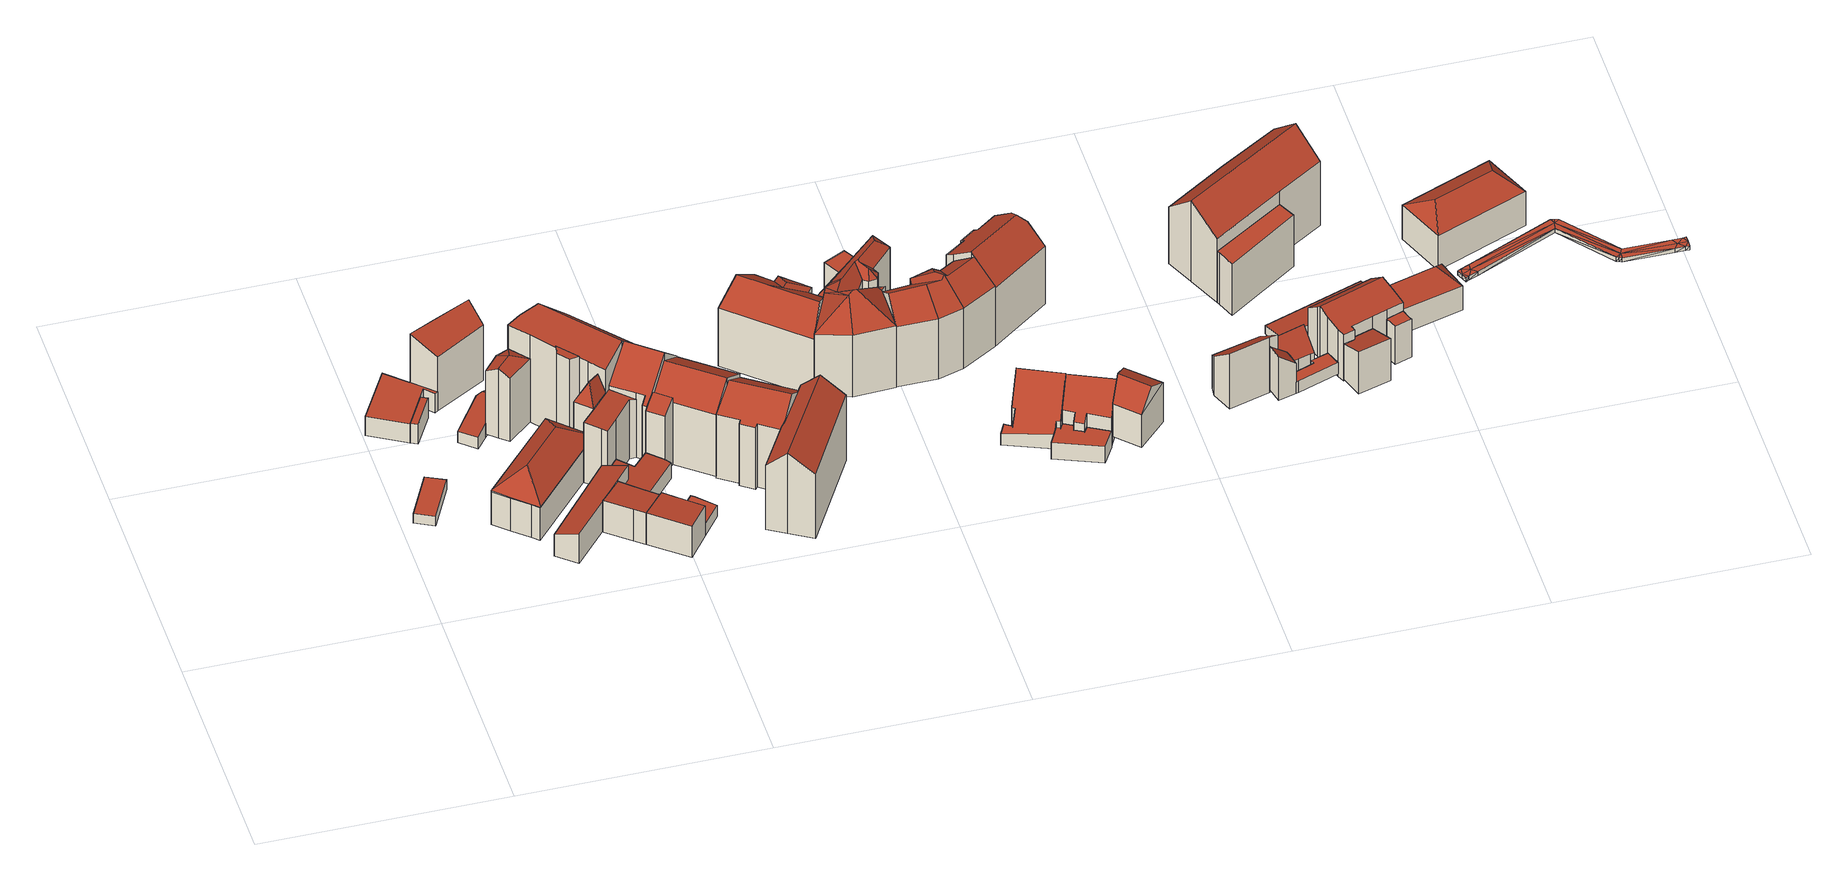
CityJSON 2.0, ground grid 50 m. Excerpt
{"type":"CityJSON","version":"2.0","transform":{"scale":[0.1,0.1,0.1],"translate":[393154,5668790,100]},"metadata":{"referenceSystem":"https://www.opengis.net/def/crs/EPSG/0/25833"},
"CityObjects":{
"building1":{"type":"Building","attributes":{"Dachtyp_tdc":"tdcPolyFlatRoof","Gemeindeschluessel":14627140,"Dachneigung":0,"QualitaetDacherkennung":72,"Geometrietyp2DReferenz":"3000","function":"31001_9998","roofType":"1000","measuredHeight":2.46},"geometry":[{"type":"MultiSurface","lod":"2","boundaries":[[[0,1,2,3]],[[1,4,5,2]],[[4,6,7,5]],[[6,0,3,7]],[[6,4,1,0]],[[3,2,5,7]]],"semantics":{"surfaces":[{"type":"WallSurface"},{"type":"RoofSurface"},{"type":"GroundSurface"}],"values":[0,0,0,0,1,2]}}]},
"building2":{"type":"Building","attributes":{"Gemeindeschluessel":14627140,"Geometrietyp2DReferenz":"3000","function":"31001_9998","roofType":"9999"},"children":["building2-1","building2-2","building2-3"]},
"building2-1":{"type":"BuildingPart","attributes":{"Dachtyp_tdc":"tdcPolyFlatRoof","Dachneigung":0,"QualitaetDacherkennung":59,"Geometrietyp2DReferenz":"3000","roofType":"1000","measuredHeight":4.68},"parents":["building2"],"geometry":[{"type":"MultiSurface","lod":"2","boundaries":[[[8,9,10,11]],[[9,12,13,10]],[[12,14,15,13]],[[16,17,18,19]],[[17,20,21,18]],[[20,22,23,21]],[[20,17,16,14,12,9,8,22]],[[23,11,10,13,15,19,18,21]],[[11,23,22,8]],[[19,15,14,16]]],"semantics":{"surfaces":[{"type":"WallSurface"},{"type":"RoofSurface"},{"type":"GroundSurface"},{"type":"ClosureSurface"}],"values":[0,0,0,0,0,0,1,2,3,3]}}]},
"building2-2":{"type":"BuildingPart","attributes":{"Dachtyp_tdc":"tdcPolyFlatRoof","Dachneigung":0,"QualitaetDacherkennung":35,"Geometrietyp2DReferenz":"3000","roofType":"1000","measuredHeight":4.95},"parents":["building2"],"geometry":[{"type":"MultiSurface","lod":"2","boundaries":[[[24,25,26,15,14]],[[25,27,28,26]],[[27,29,16,19,28]],[[29,27,25,24]],[[15,26,28,19]],[[14,16,29,24]],[[14,15,19,16]]],"semantics":{"surfaces":[{"type":"WallSurface"},{"type":"RoofSurface"},{"type":"GroundSurface"},{"type":"ClosureSurface"}],"values":[0,0,0,1,2,0,3]}}]},
"building2-3":{"type":"BuildingPart","attributes":{"Dachtyp_tdc":"tdcPolyFlatRoof","Dachneigung":32.21,"QualitaetDacherkennung":61,"Geometrietyp2DReferenz":"3000","roofType":"2100","measuredHeight":16.8},"parents":["building2"],"geometry":[{"type":"MultiSurface","lod":"2","boundaries":[[[30,31,32,33,34]],[[35,11,23,36,37]],[[34,33,8,11,35]],[[32,31,36,23,22]],[[31,30,37,36]],[[30,34,35,37]],[[22,8,33,32]],[[22,23,11,8]]],"semantics":{"surfaces":[{"type":"RoofSurface"},{"type":"GroundSurface"},{"type":"WallSurface"},{"type":"ClosureSurface"}],"values":[0,1,2,2,2,2,2,3]}}]},
"building3":{"type":"Building","attributes":{"Dachtyp_tdc":"tdcFreeFormRoof","Gemeindeschluessel":14627140,"Dachneigung":39.68,"QualitaetDacherkennung":81,"Geometrietyp2DReferenz":"3000","function":"31001_9998","roofType":"5000","measuredHeight":12.59},"geometry":[{"type":"MultiSurface","lod":"2","boundaries":[[[38,39,40,41]],[[39,42,43,40]],[[42,44,45,43]],[[44,46,47,45]],[[46,48,49,47]],[[48,50,51,49]],[[50,52,53,51]],[[52,38,41,53]],[[54,55,56,57]],[[58,59,60,61,62,63]],[[60,55,54,61]],[[42,56,55,60,59,64]],[[42,64,44]],[[44,64,59,58,46]],[[46,58,63,48]],[[48,63,62,50]],[[50,62,61,52]],[[38,54,57,39]],[[52,61,54,38]],[[39,57,56,42]],[[41,40,43,45,47,49,51,53]]],"semantics":{"surfaces":[{"type":"WallSurface"},{"type":"RoofSurface"},{"type":"GroundSurface"}],"values":[0,0,0,0,0,0,0,0,1,1,1,1,0,0,0,0,0,0,0,0,2]}}]},
"building4":{"type":"Building","attributes":{"Dachtyp_tdc":"tdcPolyFlatRoof","Gemeindeschluessel":14627140,"Dachneigung":20.67,"QualitaetDacherkennung":64,"Geometrietyp2DReferenz":"3000","function":"31001_9998","roofType":"2100","measuredHeight":7.5},"geometry":[{"type":"MultiSurface","lod":"2","boundaries":[[[65,66,67,68]],[[66,69,70,67]],[[69,71,72,70]],[[71,73,74,72]],[[73,75,76,74]],[[75,77,78,76]],[[77,65,68,78]],[[77,75,73,71,69,66,65]],[[68,67,70,72,74,76,78]]],"semantics":{"surfaces":[{"type":"WallSurface"},{"type":"RoofSurface"},{"type":"GroundSurface"}],"values":[0,0,0,0,0,0,0,1,2]}}]},
"building5":{"type":"Building","attributes":{"Dachtyp_tdc":"tdcFreeFormRoof","Gemeindeschluessel":14627140,"Dachneigung":10.36,"QualitaetDacherkennung":21,"Geometrietyp2DReferenz":"3000","function":"31001_9998","roofType":"5000","measuredHeight":4.64},"geometry":[{"type":"MultiSurface","lod":"2","boundaries":[[[79,80,81,82]],[[80,83,84,81]],[[83,85,86,84]],[[85,87,88,86]],[[87,89,90,88]],[[89,91,92,90]],[[91,93,94,92]],[[93,79,82,94]],[[89,95,96,80,79,93,91]],[[87,85,83,96,95]],[[83,80,96]],[[89,87,95]],[[82,81,84,86,88,90,92,94]]],"semantics":{"surfaces":[{"type":"WallSurface"},{"type":"RoofSurface"},{"type":"GroundSurface"}],"values":[0,0,0,0,0,0,0,0,1,1,0,0,2]}}]},
"building6":{"type":"Building","attributes":{"Gemeindeschluessel":14627140,"Geometrietyp2DReferenz":"3000","function":"31001_9998","roofType":"9999"},"children":["building6-1","building6-2","building6-3"]},
"building6-1":{"type":"BuildingPart","attributes":{"Dachtyp_tdc":"tdcPolyFlatRoof","Dachneigung":2.99,"QualitaetDacherkennung":50,"Geometrietyp2DReferenz":"3000","roofType":"2100","measuredHeight":7.79},"parents":["building6"],"geometry":[{"type":"MultiSurface","lod":"2","boundaries":[[[97,98,99,100]],[[101,102,103,104]],[[102,105,106,107,103]],[[108,97,100,109,110]],[[108,105,102,101,111,98,97]],[[100,99,104,103,107,109]],[[101,104,99,98,111]],[[110,106,105,108]],[[110,109,107,106]]],"semantics":{"surfaces":[{"type":"WallSurface"},{"type":"RoofSurface"},{"type":"GroundSurface"},{"type":"ClosureSurface"}],"values":[0,0,0,0,1,2,3,0,3]}}]},
"building6-2":{"type":"BuildingPart","attributes":{"Dachtyp_tdc":"tdcPolyFlatRoof","Dachneigung":0,"QualitaetDacherkennung":48,"Geometrietyp2DReferenz":"3000","roofType":"1000","measuredHeight":2.81},"parents":["building6"],"geometry":[{"type":"MultiSurface","lod":"2","boundaries":[[[106,112,113,107]],[[112,114,115,113]],[[114,116,117,115]],[[116,110,109,117]],[[110,116,114,112,106]],[[107,113,115,117,109]],[[110,106,107,109]]],"semantics":{"surfaces":[{"type":"WallSurface"},{"type":"RoofSurface"},{"type":"GroundSurface"},{"type":"ClosureSurface"}],"values":[0,0,0,0,1,2,3]}}]},
"building6-3":{"type":"BuildingPart","attributes":{"Dachtyp_tdc":"tdcPolyFlatRoof","Dachneigung":2.66,"QualitaetDacherkennung":83,"Geometrietyp2DReferenz":"3000","roofType":"2100","measuredHeight":7.79},"parents":["building6"],"geometry":[{"type":"MultiSurface","lod":"2","boundaries":[[[98,118,119,99]],[[118,120,121,119]],[[120,122,123,121]],[[122,124,125,123]],[[124,126,127,125]],[[126,101,104,127]],[[101,126,124,122,120,118,98,111]],[[99,119,121,123,125,127,104]],[[99,104,101,111,98]]],"semantics":{"surfaces":[{"type":"WallSurface"},{"type":"RoofSurface"},{"type":"GroundSurface"},{"type":"ClosureSurface"}],"values":[0,0,0,0,0,0,1,2,3]}}]},
"building7":{"type":"Building","attributes":{"Gemeindeschluessel":14627140,"Geometrietyp2DReferenz":"3000","function":"31001_9998","roofType":"9999"},"children":["building7-1","building7-2","building7-3","building7-4"]},
"building7-1":{"type":"BuildingPart","attributes":{"Dachtyp_tdc":"tdcFreeFormRoof","Dachneigung":65.01,"QualitaetDacherkennung":14,"Geometrietyp2DReferenz":"3000","roofType":"5000","measuredHeight":20.08},"parents":["building7"],"geometry":[{"type":"MultiSurface","lod":"2","boundaries":[[[128,129,130,131]],[[129,132,133,130]],[[134,135,136,137]],[[135,128,131,136]],[[138,132,129,128,139]],[[128,135,139]],[[135,134,138,139]],[[131,130,133,140,137,136]],[[140,133,132,138]],[[140,138,134,137]]],"semantics":{"surfaces":[{"type":"WallSurface"},{"type":"RoofSurface"},{"type":"GroundSurface"},{"type":"ClosureSurface"}],"values":[0,0,0,0,1,1,1,2,3,3]}}]},
"building7-2":{"type":"BuildingPart","attributes":{"Dachtyp_tdc":"tdcFreeFormRoof","Dachneigung":28.85,"QualitaetDacherkennung":14,"Geometrietyp2DReferenz":"3000","roofType":"5000","measuredHeight":17.23},"parents":["building7"],"geometry":[{"type":"MultiSurface","lod":"2","boundaries":[[[141,142,143,144]],[[142,145,146,143]],[[145,147,148,146]],[[147,149,150,148]],[[151,152,153,154]],[[152,141,144,153]],[[149,147,145,155,156]],[[145,142,141,155]],[[141,152,151,156,155]],[[151,149,156]],[[144,143,146,148,150,154,153]],[[150,149,151,154]]],"semantics":{"surfaces":[{"type":"WallSurface"},{"type":"RoofSurface"},{"type":"GroundSurface"},{"type":"ClosureSurface"}],"values":[0,0,0,0,0,0,1,1,1,1,2,3]}}]},
"building7-3":{"type":"BuildingPart","attributes":{"Dachtyp_tdc":"tdcPolyFlatRoof","Dachneigung":4.5,"QualitaetDacherkennung":46,"Geometrietyp2DReferenz":"3000","roofType":"2100","measuredHeight":21.84},"parents":["building7"],"geometry":[{"type":"MultiSurface","lod":"2","boundaries":[[[157,158,159,160,161]],[[158,162,163,159]],[[162,164,165,166,163]],[[167,164,162,158,157]],[[160,159,163,166,168]],[[169,165,164,167]],[[169,168,166,165]],[[161,169,167,157]],[[161,160,168,169]]],"semantics":{"surfaces":[{"type":"WallSurface"},{"type":"RoofSurface"},{"type":"GroundSurface"},{"type":"ClosureSurface"}],"values":[0,0,0,1,2,0,3,0,3]}}]},
"building7-4":{"type":"BuildingPart","attributes":{"Dachtyp_tdc":"tdcGableRoof","Dachneigung":44.4,"QualitaetDacherkennung":44,"Geometrietyp2DReferenz":"3000","roofType":"3100","measuredHeight":22.82},"parents":["building7"],"geometry":[{"type":"MultiSurface","lod":"2","boundaries":[[[165,170,151,154,166]],[[171,172,173,148,147]],[[172,174,175,173]],[[174,176,177,175]],[[176,178,179,177]],[[178,180,181,179]],[[180,182,134,137,181]],[[183,161,160,133,132]],[[180,178,176,174]],[[174,172,171,170,165,169,161,183,182,180]],[[160,168,166,154,150,148,173,175,177,179,181,137,140,133]],[[168,160,161,169]],[[165,166,168,169]],[[147,149,151,170,171]],[[147,148,150,149]],[[150,154,151,149]],[[132,138,134,182,183]],[[132,133,140,138]],[[140,137,134,138]]],"semantics":{"surfaces":[{"type":"WallSurface"},{"type":"RoofSurface"},{"type":"GroundSurface"},{"type":"ClosureSurface"}],"values":[0,0,0,0,0,0,0,0,1,1,2,3,3,0,3,3,0,3,3]}}]},
"building8":{"type":"Building","attributes":{"Dachtyp_tdc":"tdcPolyFlatRoof","Gemeindeschluessel":14627140,"Dachneigung":4.18,"QualitaetDacherkennung":80,"Geometrietyp2DReferenz":"3000","function":"31001_9998","roofType":"2100","measuredHeight":4.57},"geometry":[{"type":"MultiSurface","lod":"2","boundaries":[[[184,185,125,127]],[[185,186,187,125]],[[186,188,189,187]],[[188,190,191,189]],[[190,192,193,191]],[[192,194,195,193]],[[194,196,197,195]],[[196,198,199,197]],[[198,184,127,199]],[[198,196,194,192,190,188,186,185,184]],[[127,125,187,189,191,193,195,197,199]]],"semantics":{"surfaces":[{"type":"WallSurface"},{"type":"RoofSurface"},{"type":"GroundSurface"}],"values":[0,0,0,0,0,0,0,0,0,1,2]}}]},
"building9":{"type":"Building","attributes":{"Gemeindeschluessel":14627140,"Geometrietyp2DReferenz":"3000","function":"31001_9998","roofType":"9999"},"children":["building9-1","building9-2"]},
"building9-1":{"type":"BuildingPart","attributes":{"Dachtyp_tdc":"tdcGableRoof","Dachneigung":40.57,"QualitaetDacherkennung":73,"Geometrietyp2DReferenz":"3000","roofType":"3100","measuredHeight":21.57},"parents":["building9"],"geometry":[{"type":"MultiSurface","lod":"2","boundaries":[[[200,201,202,203,204]],[[205,206,207,208,209]],[[206,210,211,207]],[[210,212,213,211]],[[212,214,215,213]],[[214,216,217,215]],[[216,218,219,217]],[[218,200,204,219]],[[214,212,210,206]],[[206,205,201,200,218,216,214]],[[204,203,208,207,211,213,215,217,219]],[[205,209,202,201]],[[209,208,203,202]]],"semantics":{"surfaces":[{"type":"WallSurface"},{"type":"RoofSurface"},{"type":"GroundSurface"},{"type":"ClosureSurface"}],"values":[0,0,0,0,0,0,0,0,1,1,2,0,3]}}]},
"building9-2":{"type":"BuildingPart","attributes":{"Dachtyp_tdc":"tdcPolyFlatRoof","Dachneigung":5.16,"QualitaetDacherkennung":56,"Geometrietyp2DReferenz":"3000","roofType":"2100","measuredHeight":14.99},"parents":["building9"],"geometry":[{"type":"MultiSurface","lod":"2","boundaries":[[[202,220,221,203]],[[220,222,223,221]],[[222,224,225,223]],[[224,226,227,225]],[[226,228,229,227]],[[228,230,231,229]],[[230,209,208,231]],[[209,230,228,226,224,222,220,202]],[[203,221,223,225,227,229,231,208]],[[202,203,208,209]]],"semantics":{"surfaces":[{"type":"WallSurface"},{"type":"RoofSurface"},{"type":"GroundSurface"},{"type":"ClosureSurface"}],"values":[0,0,0,0,0,0,0,1,2,3]}}]},
"building10":{"type":"Building","attributes":{"Gemeindeschluessel":14627140,"Geometrietyp2DReferenz":"3000","function":"31001_9998","roofType":"9999"},"children":["building10-1","building10-2"]},
"building10-1":{"type":"BuildingPart","attributes":{"Dachtyp_tdc":"tdcGableRoof","Dachneigung":34.01,"QualitaetDacherkennung":57,"Geometrietyp2DReferenz":"3000","roofType":"3100","measuredHeight":20.23},"parents":["building10"],"geometry":[{"type":"MultiSurface","lod":"2","boundaries":[[[232,233,234,235]],[[233,236,213,234]],[[236,237,238,213]],[[237,239,240,238]],[[239,241,242,240]],[[241,243,244,242]],[[239,237,236,233]],[[233,232,243,241,239]],[[235,234,213,238,240,242,244]],[[235,244,243,232]]],"semantics":{"surfaces":[{"type":"WallSurface"},{"type":"RoofSurface"},{"type":"GroundSurface"},{"type":"ClosureSurface"}],"values":[0,0,0,0,0,0,1,1,2,3]}}]},
"building10-2":{"type":"BuildingPart","attributes":{"Dachtyp_tdc":"tdcPolyFlatRoof","Dachneigung":26.84,"QualitaetDacherkennung":68,"Geometrietyp2DReferenz":"3000","roofType":"2100","measuredHeight":16.56},"parents":["building10"],"geometry":[{"type":"MultiSurface","lod":"2","boundaries":[[[245,246,247,248]],[[246,249,217,247]],[[249,250,232,235,217]],[[251,245,248,244,243]],[[251,250,249,246,245]],[[248,247,217,235,244]],[[243,232,250,251]],[[243,244,235,232]]],"semantics":{"surfaces":[{"type":"WallSurface"},{"type":"RoofSurface"},{"type":"GroundSurface"},{"type":"ClosureSurface"}],"values":[0,0,0,0,1,2,0,3]}}]},
"building11":{"type":"Building","attributes":{"Dachtyp_tdc":"tdcFreeFormRoof","Gemeindeschluessel":14627140,"Dachneigung":33.1,"QualitaetDacherkennung":50,"Geometrietyp2DReferenz":"3000","function":"31001_9998","roofType":"5000","measuredHeight":19.5},"geometry":[{"type":"MultiSurface","lod":"2","boundaries":[[[252,253,254,255]],[[253,256,257,254]],[[256,258,259,257]],[[258,260,261,259]],[[260,262,263,261]],[[262,264,265,263]],[[264,266,267,265]],[[266,268,269,267]],[[268,252,255,269]],[[270,266,264,271]],[[252,268,270,271,262,260,258,256,253]],[[268,266,270]],[[264,262,271]],[[255,254,257,259,261,263,265,267,269]]],"semantics":{"surfaces":[{"type":"WallSurface"},{"type":"RoofSurface"},{"type":"GroundSurface"}],"values":[0,0,0,0,0,0,0,0,0,1,1,0,0,2]}}]},
"building12":{"type":"Building","attributes":{"Dachtyp_tdc":"tdcGableRoof","Gemeindeschluessel":14627140,"Dachneigung":35.85,"QualitaetDacherkennung":49,"Geometrietyp2DReferenz":"3000","function":"31001_9998","roofType":"3100","measuredHeight":19.86},"geometry":[{"type":"MultiSurface","lod":"2","boundaries":[[[272,273,274,275]],[[273,276,277,274]],[[276,278,279,277]],[[278,280,281,279]],[[280,282,283,281]],[[282,284,285,283]],[[284,286,287,285]],[[286,272,275,287]],[[282,280,278,276]],[[276,273,272,286,284,282]],[[275,274,277,279,281,283,285,287]]],"semantics":{"surfaces":[{"type":"WallSurface"},{"type":"RoofSurface"},{"type":"GroundSurface"}],"values":[0,0,0,0,0,0,0,0,1,1,2]}}]},
"building13":{"type":"Building","attributes":{"Dachtyp_tdc":"tdcFreeFormRoof","Gemeindeschluessel":14627140,"Dachneigung":36.38,"QualitaetDacherkennung":49,"Geometrietyp2DReferenz":"3000","function":"31001_9998","roofType":"5000","measuredHeight":18.59},"geometry":[{"type":"MultiSurface","lod":"2","boundaries":[[[288,289,290,291]],[[289,292,293,290]],[[292,294,295,293]],[[294,296,297,295]],[[296,298,299,297]],[[298,300,301,299]],[[300,302,303,301]],[[302,288,291,303]],[[304,305,302,300]],[[306,307,304,300,298]],[[306,298,296]],[[307,306,296,294]],[[308,304,307,294,292]],[[308,292,289]],[[305,304,308,289,288]],[[305,288,302]],[[291,290,293,295,297,299,301,303]]],"semantics":{"surfaces":[{"type":"WallSurface"},{"type":"RoofSurface"},{"type":"GroundSurface"}],"values":[0,0,0,0,0,0,0,0,1,1,1,1,1,0,1,0,2]}}]},
"building14":{"type":"Building","attributes":{"Dachtyp_tdc":"tdcFreeFormRoof","Gemeindeschluessel":14627140,"Dachneigung":43.07,"QualitaetDacherkennung":13,"Geometrietyp2DReferenz":"3000","function":"31001_9998","roofType":"5000","measuredHeight":21},"geometry":[{"type":"MultiSurface","lod":"2","boundaries":[[[309,310,311,312]],[[310,313,314,311]],[[313,315,316,314]],[[315,317,318,316]],[[317,319,320,318]],[[319,321,322,320]],[[321,323,324,322]],[[323,325,326,324]],[[325,327,328,326]],[[327,329,330,328]],[[329,331,332,330]],[[331,333,334,332]],[[333,335,336,334]],[[335,337,338,336]],[[337,339,340,338]],[[339,341,342,340]],[[341,309,312,342]],[[343,341,339]],[[344,343,339,337]],[[345,346,347,344,337,335]],[[348,345,335,333]],[[348,333,349]],[[349,350,351]],[[331,349,333]],[[331,350,349]],[[350,331,329]],[[350,329,327]],[[352,351,350,327,325]],[[353,352,325,323]],[[353,323,321]],[[349,351,352,353,321,319]],[[346,345,348,349,319,317]],[[354,355,347,346,317,315]],[[356,354,315,313]],[[356,313,310]],[[355,354,356,310,309]],[[343,344,347,355,309,341]],[[312,311,314,316,318,320,322,324,326,328,330,332,334,336,338,340,342]]],"semantics":{"surfaces":[{"type":"WallSurface"},{"type":"RoofSurface"},{"type":"GroundSurface"}],"values":[0,0,0,0,0,0,0,0,0,0,0,0,0,0,0,0,0,1,1,1,1,1,1,1,1,1,1,1,1,1,1,1,1,1,1,1,1,2]}}]},
"building15":{"type":"Building","attributes":{"Gemeindeschluessel":14627140,"Geometrietyp2DReferenz":"3000","function":"31001_9998","roofType":"9999"},"children":["building15-1","building15-2"]},
"building15-1":{"type":"BuildingPart","attributes":{"Dachtyp_tdc":"tdcPolyFlatRoof","Dachneigung":0,"QualitaetDacherkennung":58,"Geometrietyp2DReferenz":"3000","roofType":"1000","measuredHeight":7.17},"parents":["building15"],"geometry":[{"type":"MultiSurface","lod":"2","boundaries":[[[357,358,359,360]],[[357,361,362,358]],[[361,363,364,362]],[[363,361,357,360]],[[359,358,362,364]],[[360,359,364,363]]],"semantics":{"surfaces":[{"type":"WallSurface"},{"type":"RoofSurface"},{"type":"GroundSurface"},{"type":"ClosureSurface"}],"values":[0,0,0,1,2,3]}}]},
"building15-2":{"type":"BuildingPart","attributes":{"Dachtyp_tdc":"tdcPolyFlatRoof","Dachneigung":3.02,"QualitaetDacherkennung":70,"Geometrietyp2DReferenz":"3000","roofType":"2100","measuredHeight":7.41},"parents":["building15"],"geometry":[{"type":"MultiSurface","lod":"2","boundaries":[[[363,365,366,364]],[[365,367,368,366]],[[367,369,370,368]],[[369,360,359,370]],[[360,369,367,365,363]],[[364,366,368,370,359]],[[364,359,360,363]]],"semantics":{"surfaces":[{"type":"WallSurface"},{"type":"RoofSurface"},{"type":"GroundSurface"},{"type":"ClosureSurface"}],"values":[0,0,0,0,1,2,3]}}]},
"building16":{"type":"Building","attributes":{"Dachtyp_tdc":"tdcFreeFormRoof","Gemeindeschluessel":14627140,"Dachneigung":38.39,"QualitaetDacherkennung":35,"Geometrietyp2DReferenz":"3000","function":"31001_9998","roofType":"5000","measuredHeight":19.34},"geometry":[{"type":"MultiSurface","lod":"2","boundaries":[[[371,372,373,374]],[[372,375,376,373]],[[375,377,378,376]],[[377,379,380,378]],[[379,381,382,380]],[[381,383,384,382]],[[383,385,386,384]],[[385,387,388,386]],[[387,389,390,388]],[[389,371,374,390]],[[391,392,393,389,387]],[[394,395,391,387,385]],[[394,385,383]],[[395,394,383,381]],[[396,391,395,381,379]],[[396,379,377]],[[392,391,396,377,375]],[[397,393,392,375,372]],[[397,372,371]],[[393,397,371,389]],[[374,373,376,378,380,382,384,386,388,390]]],"semantics":{"surfaces":[{"type":"WallSurface"},{"type":"RoofSurface"},{"type":"GroundSurface"}],"values":[0,0,0,0,0,0,0,0,0,0,1,1,0,1,1,1,1,1,0,1,2]}}]},
"building17":{"type":"Building","attributes":{"Dachtyp_tdc":"tdcFreeFormRoof","Gemeindeschluessel":14627140,"Dachneigung":51.58,"QualitaetDacherkennung":70,"Geometrietyp2DReferenz":"3000","function":"31001_9998","roofType":"5000","measuredHeight":12.63},"geometry":[{"type":"MultiSurface","lod":"2","boundaries":[[[398,399,400,401]],[[399,402,403,400]],[[402,404,405,403]],[[404,406,407,405]],[[406,408,409,407]],[[408,410,411,409]],[[410,412,413,411]],[[412,414,415,413]],[[414,416,417,415]],[[416,398,401,417]],[[418,414,412,410,408,406,404,402,399,419]],[[419,398,416,418]],[[416,414,418]],[[399,398,419]],[[401,400,403,405,407,409,411,413,415,417]]],"semantics":{"surfaces":[{"type":"WallSurface"},{"type":"RoofSurface"},{"type":"GroundSurface"}],"values":[0,0,0,0,0,0,0,0,0,0,1,1,0,0,2]}}]},
"building18":{"type":"Building","attributes":{"Dachtyp_tdc":"tdcPolyFlatRoof","Gemeindeschluessel":14627140,"Dachneigung":0,"QualitaetDacherkennung":63,"Geometrietyp2DReferenz":"3000","function":"31001_9998","roofType":"1000","measuredHeight":4.05},"geometry":[{"type":"MultiSurface","lod":"2","boundaries":[[[420,421,403,422]],[[421,423,400,403]],[[423,424,425,400]],[[424,426,427,425]],[[426,428,429,427]],[[428,430,431,429]],[[430,432,433,431]],[[432,434,435,433]],[[434,436,437,435]],[[436,420,422,437]],[[436,434,432,430,428,426,424,423,421,420]],[[422,403,400,425,427,429,431,433,435,437]]],"semantics":{"surfaces":[{"type":"WallSurface"},{"type":"RoofSurface"},{"type":"GroundSurface"}],"values":[0,0,0,0,0,0,0,0,0,0,1,2]}}]},
"building19":{"type":"Building","attributes":{"Dachtyp_tdc":"tdcFreeFormRoof","Gemeindeschluessel":14627140,"Dachneigung":47.91,"QualitaetDacherkennung":26,"Geometrietyp2DReferenz":"3000","function":"31001_9998","roofType":"5000","measuredHeight":12.63},"geometry":[{"type":"MultiSurface","lod":"2","boundaries":[[[438,439,440,441]],[[439,442,443,440]],[[442,444,445,443]],[[444,446,447,445]],[[446,448,449,447]],[[448,450,451,449]],[[450,452,453,451]],[[452,454,455,453]],[[454,456,457,455]],[[456,458,459,457]],[[458,460,461,459]],[[460,438,441,461]],[[456,454,452,450,448,446,444,442,439,438]],[[438,460,458,456]],[[441,440,443,445,447,449,451,453,455,457,459,461]]],"semantics":{"surfaces":[{"type":"WallSurface"},{"type":"RoofSurface"},{"type":"GroundSurface"}],"values":[0,0,0,0,0,0,0,0,0,0,0,0,1,1,2]}}]},
"building20":{"type":"Building","attributes":{"Dachtyp_tdc":"tdcGableAndHippedGRoof","Gemeindeschluessel":14627140,"Dachneigung":42.17,"QualitaetDacherkennung":47,"Geometrietyp2DReferenz":"3000","function":"31001_9998","roofType":"9999","measuredHeight":19.79},"geometry":[{"type":"MultiSurface","lod":"2","boundaries":[[[462,463,384,464]],[[463,465,466,384]],[[465,467,468,466]],[[467,469,470,468]],[[469,471,472,470]],[[471,473,474,472]],[[473,475,476,474]],[[475,477,478,476]],[[477,479,480,478]],[[479,481,482,480]],[[481,483,484,482]],[[483,485,386,484]],[[485,462,464,386]],[[481,479,486]],[[479,477,475,473,471,469,467,465,463,462,486]],[[462,485,483,481,486]],[[464,384,466,468,470,472,474,476,478,480,482,484,386]]],"semantics":{"surfaces":[{"type":"WallSurface"},{"type":"RoofSurface"},{"type":"GroundSurface"}],"values":[0,0,0,0,0,0,0,0,0,0,0,0,0,1,1,1,2]}}]},
"building21":{"type":"Building","attributes":{"Dachtyp_tdc":"tdcGableRoof","Gemeindeschluessel":14627140,"Dachneigung":30.17,"QualitaetDacherkennung":60,"Geometrietyp2DReferenz":"3000","function":"31001_9998","roofType":"3100","measuredHeight":12.37},"geometry":[{"type":"MultiSurface","lod":"2","boundaries":[[[487,488,489,490]],[[488,491,492,489]],[[491,493,494,492]],[[493,487,490,494]],[[491,488,495]],[[487,493,496]],[[488,487,496,495]],[[493,491,495,496]],[[490,489,492,494]]],"semantics":{"surfaces":[{"type":"WallSurface"},{"type":"RoofSurface"},{"type":"GroundSurface"}],"values":[0,0,0,0,0,0,1,1,2]}}]},
"building22":{"type":"Building","attributes":{"Dachtyp_tdc":"tdcPolyFlatRoof","Gemeindeschluessel":14627140,"Dachneigung":39.4,"QualitaetDacherkennung":54,"Geometrietyp2DReferenz":"3000","function":"31001_9998","roofType":"2100","measuredHeight":13.63},"geometry":[{"type":"MultiSurface","lod":"2","boundaries":[[[497,498,499,500]],[[498,501,502,499]],[[501,503,504,502]],[[503,505,506,504]],[[505,507,508,506]],[[507,497,500,508]],[[507,505,503,501,498,497]],[[500,499,502,504,506,508]]],"semantics":{"surfaces":[{"type":"WallSurface"},{"type":"RoofSurface"},{"type":"GroundSurface"}],"values":[0,0,0,0,0,0,1,2]}}]},
"building23":{"type":"Building","attributes":{"Dachtyp_tdc":"tdcFreeFormRoof","Gemeindeschluessel":14627140,"Dachneigung":54.87,"QualitaetDacherkennung":69,"Geometrietyp2DReferenz":"3000","function":"31001_9998","roofType":"5000","measuredHeight":9.72},"geometry":[{"type":"MultiSurface","lod":"2","boundaries":[[[509,510,506,511]],[[510,512,504,506]],[[512,513,514,504]],[[513,515,516,514]],[[515,517,518,516]],[[517,519,520,518]],[[519,509,511,520]],[[521,522,513,512]],[[517,515,522,521,510,509,519]],[[512,510,521]],[[515,513,522]],[[511,506,504,514,516,518,520]]],"semantics":{"surfaces":[{"type":"WallSurface"},{"type":"RoofSurface"},{"type":"GroundSurface"}],"values":[0,0,0,0,0,0,0,1,1,0,0,2]}}]},
"building24":{"type":"Building","attributes":{"Gemeindeschluessel":14627140,"Geometrietyp2DReferenz":"3000","function":"31001_9998","roofType":"9999"},"children":["building24-1","building24-2"]},
"building24-1":{"type":"BuildingPart","attributes":{"Dachtyp_tdc":"tdcPolyFlatRoof","Dachneigung":0,"QualitaetDacherkennung":49,"Geometrietyp2DReferenz":"3000","roofType":"1000","measuredHeight":2.82},"parents":["building24"],"geometry":[{"type":"MultiSurface","lod":"2","boundaries":[[[523,524,525,526]],[[524,527,528,525]],[[527,529,530,528]],[[529,531,532,530]],[[531,533,534,532]],[[533,535,536,534]],[[535,537,538,536]],[[537,535,533,531,529,527,524,523]],[[526,525,528,530,532,534,536,538]],[[526,538,537,523]]],"semantics":{"surfaces":[{"type":"WallSurface"},{"type":"RoofSurface"},{"type":"GroundSurface"},{"type":"ClosureSurface"}],"values":[0,0,0,0,0,0,0,1,2,3]}}]},
"building24-2":{"type":"BuildingPart","attributes":{"Dachtyp_tdc":"tdcPolyFlatRoof","Dachneigung":41.63,"QualitaetDacherkennung":67,"Geometrietyp2DReferenz":"3000","roofType":"2100","measuredHeight":10.81},"parents":["building24"],"geometry":[{"type":"MultiSurface","lod":"2","boundaries":[[[539,540,541,538,537]],[[540,542,543,541]],[[542,544,545,543]],[[544,546,547,545]],[[546,548,523,526,547]],[[546,544,542,540,539,548]],[[526,538,541,543,545,547]],[[537,523,548,539]],[[537,538,526,523]]],"semantics":{"surfaces":[{"type":"WallSurface"},{"type":"RoofSurface"},{"type":"GroundSurface"},{"type":"ClosureSurface"}],"values":[0,0,0,0,0,1,2,0,3]}}]},
"building25":{"type":"Building","attributes":{"Dachtyp_tdc":"tdcPolyFlatRoof","Gemeindeschluessel":14627140,"Dachneigung":18.65,"QualitaetDacherkennung":72,"Geometrietyp2DReferenz":"3000","function":"31001_9998","roofType":"2100","measuredHeight":10.37},"geometry":[{"type":"MultiSurface","lod":"2","boundaries":[[[549,550,551,552]],[[550,553,554,551]],[[553,555,556,554]],[[555,557,558,556]],[[557,559,560,558]],[[559,549,552,560]],[[559,557,555,553,550,549]],[[552,551,554,556,558,560]]],"semantics":{"surfaces":[{"type":"WallSurface"},{"type":"RoofSurface"},{"type":"GroundSurface"}],"values":[0,0,0,0,0,0,1,2]}}]},
"building26":{"type":"Building","attributes":{"Gemeindeschluessel":14627140,"Geometrietyp2DReferenz":"3000","function":"31001_9998","roofType":"9999"},"children":["building26-1","building26-2"]},
"building26-1":{"type":"BuildingPart","attributes":{"Dachtyp_tdc":"tdcPolyFlatRoof","Dachneigung":0,"QualitaetDacherkennung":30,"Geometrietyp2DReferenz":"3000","roofType":"1000","measuredHeight":12.71},"parents":["building26"],"geometry":[{"type":"MultiSurface","lod":"2","boundaries":[[[561,562,563,564]],[[562,565,566,563]],[[565,567,568,566]],[[569,561,564,570]],[[569,567,565,562,561]],[[564,563,566,568,570]],[[570,568,567,569]]],"semantics":{"surfaces":[{"type":"WallSurface"},{"type":"RoofSurface"},{"type":"GroundSurface"},{"type":"ClosureSurface"}],"values":[0,0,0,0,1,2,3]}}]},
"building26-2":{"type":"BuildingPart","attributes":{"Dachtyp_tdc":"tdcGableRoof","Dachneigung":43.09,"QualitaetDacherkennung":29,"Geometrietyp2DReferenz":"3000","roofType":"3100","measuredHeight":20.03},"parents":["building26"],"geometry":[{"type":"MultiSurface","lod":"2","boundaries":[[[571,572,573,568,567]],[[572,574,575,573]],[[574,576,577,575]],[[576,578,579,577]],[[578,580,581,579]],[[580,582,583,581]],[[582,584,569,570,583]],[[580,578,576,574,572]],[[572,571,584,582,580]],[[568,573,575,577,579,581,583,570]],[[571,567,569,584]],[[567,568,570,569]]],"semantics":{"surfaces":[{"type":"WallSurface"},{"type":"RoofSurface"},{"type":"GroundSurface"},{"type":"ClosureSurface"}],"values":[0,0,0,0,0,0,0,1,1,2,0,3]}}]},
"building27":{"type":"Building","attributes":{"Gemeindeschluessel":14627140,"Geometrietyp2DReferenz":"3000","function":"31001_9998","roofType":"9999"},"children":["building27-1","building27-2"]},
"building27-1":{"type":"BuildingPart","attributes":{"Dachtyp_tdc":"tdcPolyFlatRoof","Dachneigung":0,"QualitaetDacherkennung":56,"Geometrietyp2DReferenz":"3000","roofType":"1000","measuredHeight":9.36},"parents":["building27"],"geometry":[{"type":"MultiSurface","lod":"2","boundaries":[[[585,586,587,588]],[[589,590,591,592]],[[590,593,594,591]],[[593,585,588,594]],[[593,590,589,586,585]],[[588,587,592,591,594]],[[592,587,586,589]]],"semantics":{"surfaces":[{"type":"WallSurface"},{"type":"RoofSurface"},{"type":"GroundSurface"},{"type":"ClosureSurface"}],"values":[0,0,0,0,1,2,3]}}]},
"building27-2":{"type":"BuildingPart","attributes":{"Dachtyp_tdc":"tdcGableRoof","Dachneigung":11.93,"QualitaetDacherkennung":45,"Geometrietyp2DReferenz":"3000","roofType":"3100","measuredHeight":12.99},"parents":["building27"],"geometry":[{"type":"MultiSurface","lod":"2","boundaries":[[[595,596,597,598]],[[596,599,600,597]],[[599,601,589,592,600]],[[602,603,604,587,586]],[[603,605,606,604]],[[605,607,608,606]],[[607,609,610,608]],[[609,611,612,610]],[[611,613,614,612]],[[613,615,616,614]],[[615,617,618,616]],[[617,619,620,618]],[[619,595,598,620]],[[615,613,611,609,607,605,603,602,601,599,596]],[[596,595,619,617,615]],[[598,597,600,592,587,604,606,608,610,612,614,616,618,620]],[[586,589,601,602]],[[586,587,592,589]]],"semantics":{"surfaces":[{"type":"WallSurface"},{"type":"RoofSurface"},{"type":"GroundSurface"},{"type":"ClosureSurface"}],"values":[0,0,0,0,0,0,0,0,0,0,0,0,0,1,1,2,0,3]}}]},
"building28":{"type":"Building","attributes":{"Dachtyp_tdc":"tdcPolyFlatRoof","Gemeindeschluessel":14627140,"Dachneigung":8.09,"QualitaetDacherkennung":56,"Geometrietyp2DReferenz":"3000","function":"31001_9998","roofType":"2100","measuredHeight":2.84},"geometry":[{"type":"MultiSurface","lod":"2","boundaries":[[[621,622,623,624]],[[622,625,626,623]],[[625,627,628,626]],[[627,621,624,628]],[[627,625,622,621]],[[624,623,626,628]]],"semantics":{"surfaces":[{"type":"WallSurface"},{"type":"RoofSurface"},{"type":"GroundSurface"}],"values":[0,0,0,0,1,2]}}]},
"building29":{"type":"Building","attributes":{"Dachtyp_tdc":"tdcHipAndGableRoof","Gemeindeschluessel":14627140,"Dachneigung":44,"QualitaetDacherkennung":65,"Geometrietyp2DReferenz":"3000","function":"31001_9998","roofType":"5000","measuredHeight":9.6},"geometry":[{"type":"MultiSurface","lod":"2","boundaries":[[[629,630,631,632]],[[630,633,634,631]],[[633,635,636,634]],[[635,629,632,636]],[[633,630,637]],[[629,635,638]],[[630,629,638,637]],[[635,633,637,638]],[[632,631,634,636]]],"semantics":{"surfaces":[{"type":"WallSurface"},{"type":"RoofSurface"},{"type":"GroundSurface"}],"values":[0,0,0,0,1,0,1,1,2]}}]},
"building30":{"type":"Building","attributes":{"Dachtyp_tdc":"tdcHipRoof","Gemeindeschluessel":14627140,"Dachneigung":31.66,"QualitaetDacherkennung":70,"Geometrietyp2DReferenz":"3000","function":"31001_9998","roofType":"3200","measuredHeight":11.84},"geometry":[{"type":"MultiSurface","lod":"2","boundaries":[[[639,640,641,642]],[[640,643,644,641]],[[643,645,646,644]],[[645,639,642,646]],[[643,640,647]],[[639,645,648]],[[640,639,648,647]],[[645,643,647,648]],[[642,641,644,646]]],"semantics":{"surfaces":[{"type":"WallSurface"},{"type":"RoofSurface"},{"type":"GroundSurface"}],"values":[0,0,0,0,1,1,1,1,2]}}]},
"building31":{"type":"Building","attributes":{"BodenHoehe":113.84,"gemHoehe":0,"BauwerkHoehe":1,"Breite":2.5,"Gemeindeschluessel":"14627140","Geometrietyp2DReferenz":"3000","function":"53001_1800","measuredHeight":1},"geometry":[{"type":"MultiSurface","lod":"2","boundaries":[[[649,650,651]],[[649,651,652]],[[652,651,653]],[[654,655,656]],[[656,655,650]],[[656,650,649]],[[657,658,656]],[[656,658,659]],[[656,659,654]],[[660,661,658]],[[660,658,657]],[[662,663,664]],[[662,664,660]],[[660,664,661]],[[665,649,666]],[[666,649,652]],[[666,652,667]],[[656,649,665]],[[656,665,668]],[[669,657,670]],[[670,657,668]],[[668,657,656]],[[671,660,657]],[[671,657,672]],[[672,657,669]],[[673,674,662]],[[673,662,660]],[[673,660,671]],[[652,653,675]],[[652,675,676]],[[653,651,677]],[[653,677,675]],[[651,650,678]],[[651,678,677]],[[650,655,679]],[[650,679,678]],[[655,654,680]],[[655,680,679]],[[654,659,681]],[[654,681,680]],[[659,658,682]],[[659,682,681]],[[658,661,683]],[[658,683,682]],[[661,664,684]],[[661,684,683]],[[664,663,685]],[[664,685,684]],[[663,662,686]],[[663,686,685]],[[662,674,687]],[[662,687,686]],[[674,673,688]],[[674,688,687]],[[673,671,689]],[[673,689,688]],[[671,672,690]],[[671,690,689]],[[672,669,691]],[[672,691,690]],[[669,670,692]],[[669,692,691]],[[670,668,693]],[[670,693,692]],[[668,665,694]],[[668,694,693]],[[665,666,695]],[[665,695,694]],[[666,667,696]],[[666,696,695]],[[667,652,676]],[[667,676,696]],[[677,678,697]],[[676,677,697]],[[675,677,676]],[[698,679,680]],[[678,679,698]],[[697,678,698]],[[698,682,699]],[[681,682,698]],[[680,681,698]],[[682,683,700]],[[699,682,700]],[[684,685,686]],[[700,684,686]],[[683,684,700]],[[695,697,694]],[[676,697,695]],[[696,676,695]],[[694,697,698]],[[693,694,698]],[[692,699,691]],[[693,699,692]],[[698,699,693]],[[699,700,689]],[[690,699,689]],[[691,699,690]],[[686,687,688]],[[700,686,688]],[[689,700,688]]],"semantics":{"surfaces":[{"type":"RoofSurface"},{"type":"WallSurface"},{"type":"GroundSurface"}],"values":[0,0,0,0,0,0,0,0,0,0,0,0,0,0,0,0,0,0,0,0,0,0,0,0,0,0,0,0,1,1,1,1,1,1,1,1,1,1,1,1,1,1,1,1,1,1,1,1,1,1,1,1,1,1,1,1,1,1,1,1,1,1,1,1,1,1,1,1,1,1,1,1,2,2,2,2,2,2,2,2,2,2,2,2,2,2,2,2,2,2,2,2,2,2,2,2,2,2,2,2]}}]}
},
"vertices":[
[105,339,48],[58,246,48],[58,246,24],[105,339,24],[20,265,48],[20,265,24],[67,358,48],[67,358,24],
[153,574,53],[147,570,53],[147,570,6],[153,574,6],[130,589,53],[130,589,6],[118,567,53],[118,567,6],[80,501,53],[5,544,53],[5,544,6],[80,501,6],[68,652,53],[68,652,6],[111,613,53],[111,613,6],
[118,567,55],[131,560,55],[131,560,6],[93,494,55],[93,494,6],[80,501,55],
[241,675,174],[164,638,174],[111,613,174],[153,574,140],[257,632,145],[257,632,6],[164,638,6],[241,675,6],
[304,370,122],[347,330,122],[347,330,41],[304,370,41],[378,301,122],[378,301,41],[350,271,122],[350,271,41],[228,136,122],[228,136,41],[215,148,122],[215,148,41],[183,176,122],[183,176,41],[153,203,122],[153,203,41],[304,370,126],[303,297,167],[377,302,124],[347,330,125],[228,136,123],[229,136,123],[224,209,167],[153,203,126],[183,176,125],[215,148,123],[350,271,123],
[241,85,97],[378,247,97],[378,247,43],[241,85,43],[387,239,102],[387,239,43],[419,211,118],[419,211,43],[389,176,118],[389,176,43],[352,134,117],[352,134,43],[280,53,116],[280,53,43],
[159,458,53],[215,528,69],[215,528,25],[159,458,25],[265,548,64],[265,548,25],[280,569,59],[280,569,25],[297,522,64],[297,522,25],[244,494,68],[244,494,25],[213,458,59],[213,458,25],[191,431,53],[191,431,25],[263,504,71],[228,533,71],
[487,14,119],[415,73,119],[415,73,41],[487,14,41],[454,119,116],[459,125,115],[459,125,41],[454,119,41],[483,104,115],[483,104,69],[483,104,41],[527,66,115],[527,66,41],[527,66,69],[434,95,117],
[523,151,69],[523,151,41],[529,147,69],[529,147,41],[563,112,69],[563,112,41],
[395,88,119],[395,88,41],[347,128,119],[347,128,41],[352,134,118],[352,134,41],[389,176,116],[389,176,41],[426,143,116],[426,143,41],
[347,330,191],[372,352,191],[372,352,33],[347,330,33],[385,369,180],[385,369,33],[411,338,191],[378,301,191],[378,301,33],[411,338,33],[400,352,228],[377,330,234],[400,352,33],
[233,442,204],[213,458,190],[213,458,33],[233,442,33],[244,494,190],[244,494,33],[270,507,188],[270,507,33],[271,505,190],[271,505,33],[302,468,190],[252,426,190],[252,426,33],[302,468,33],[261,470,205],[263,472,205],
[373,384,251],[354,382,250],[354,382,33],[373,384,33],[373,384,249],[335,404,250],[335,404,33],[339,422,251],[339,422,248],[339,422,33],[339,424,251],[339,424,33],[339,424,249],
[302,468,249],[270,507,249],[297,522,254],[297,522,33],[336,536,261],[336,536,33],[397,558,202],[397,558,33],[500,441,200],[500,441,33],[458,393,261],[458,393,33],[411,338,248],[385,369,249],
[426,143,80],[389,176,84],[419,211,84],[419,211,41],[387,239,87],[387,239,41],[411,267,87],[411,267,41],[440,241,84],[440,241,41],[470,273,84],[470,273,41],[501,248,81],[501,248,41],[509,237,80],[509,237,41],
[477,301,200],[463,312,200],[463,312,185],[463,312,40],[477,301,40],[419,348,199],[462,398,256],[462,398,40],[419,348,40],[419,348,190],[500,441,202],[500,441,40],[562,389,203],[562,389,40],[527,345,256],[527,345,40],[477,283,187],[477,283,40],[468,290,187],[468,290,40],
[449,312,186],[449,312,40],[411,267,186],[411,267,40],[387,239,186],[387,239,40],[378,247,187],[378,247,40],[350,271,190],[350,271,40],[378,301,190],[378,301,40],
[491,301,194],[524,341,242],[524,341,40],[491,301,40],[562,389,201],[662,312,200],[662,312,40],[624,262,242],[624,262,40],[591,221,193],[591,221,40],[523,275,194],[523,275,40],
[501,248,188],[470,273,188],[470,273,40],[501,248,40],[477,283,194],[491,301,206],[523,275,206],
[697,148,193],[658,175,194],[658,175,37],[697,148,37],[653,170,190],[653,170,37],[627,189,190],[627,189,37],[630,194,194],[630,194,37],[591,221,195],[591,221,37],[662,312,192],[662,312,37],[761,245,192],[761,245,37],[704,154,199],[704,154,37],[731,197,232],[627,267,232],
[704,154,205],[761,245,206],[761,245,42],[704,154,42],[793,225,241],[793,225,42],[835,197,205],[835,197,42],[722,2,202],[722,2,42],[676,30,241],[676,30,42],[639,52,201],[639,52,42],[697,148,202],[697,148,42],
[826,384,185],[678,516,185],[678,516,41],[826,384,41],[768,588,185],[768,588,41],[798,560,185],[798,560,41],[809,572,185],[809,572,41],[861,525,185],[861,525,41],[851,513,185],[851,513,41],[875,491,185],[875,491,41],[772,508,227],[851,437,226],[812,522,211],[801,510,211],[723,552,227],
[981,530,197],[987,517,197],[987,517,44],[981,530,44],[981,502,197],[981,502,44],[963,499,197],[963,499,44],[953,506,197],[953,506,44],[939,482,197],[939,482,44],[989,478,197],[989,478,44],[980,468,197],[980,468,44],[979,366,197],[979,366,44],[894,362,197],[894,362,44],[826,384,197],[826,384,44],[875,491,197],[875,491,44],[881,505,197],[881,505,44],[891,513,197],[891,513,44],[1005,621,197],[1005,621,44],[1026,583,197],[1026,583,44],[1027,580,197],[1027,580,44],[1021,581,202],[999,584,218],[911,492,224],[947,537,217],[954,537,221],[906,487,225],[891,458,223],[902,417,248],[911,423,254],[919,423,253],[972,471,205],[967,517,213],[954,534,219],[969,517,212],
[924,665,111],[924,665,39],[942,631,39],[942,631,111],[969,687,111],[969,687,39],[981,666,111],[981,666,39],
[1005,621,113],[1005,621,39],[891,513,113],[891,513,39],[856,551,111],[856,551,39],
[979,366,194],[980,468,194],[980,468,45],[979,366,45],[1039,473,194],[1039,473,45],[1041,490,194],[1041,490,45],[1087,505,194],[1087,505,45],[1100,496,194],[1100,496,45],[1132,515,194],[1132,515,45],[1187,426,194],[1187,426,45],[1114,382,194],[1114,382,45],[1061,367,194],[1061,367,45],[1091,434,238],[1084,426,234],[1053,420,236],[1159,471,235],[1097,433,235],[1080,459,227],[979,417,234],
[1271,215,116],[1228,122,109],[1228,122,53],[1271,215,53],[1220,125,108],[1220,125,53],[1213,112,89],[1213,112,53],[1120,149,82],[1120,149,53],[1128,158,96],[1128,158,53],[1143,150,94],[1143,150,53],[1153,168,120],[1153,168,53],[1147,171,121],[1147,171,53],[1186,252,119],[1186,252,53],[1167,212,179],[1252,173,179],
[1200,87,94],[1220,125,94],[1200,87,53],[1228,122,94],[1234,132,94],[1234,132,53],[1255,120,94],[1255,120,53],[1249,109,94],[1249,109,53],[1268,99,94],[1268,99,53],[1275,110,94],[1275,110,53],[1316,87,94],[1316,87,53],[1293,48,94],[1293,48,53],
[1339,130,181],[1321,98,140],[1321,98,54],[1339,130,54],[1316,87,127],[1316,87,54],[1275,110,128],[1275,110,54],[1268,99,113],[1268,99,54],[1249,109,114],[1249,109,54],[1255,120,127],[1255,120,54],[1234,132,127],[1234,132,54],[1233,132,127],[1233,132,54],[1252,173,177],[1252,173,54],[1271,215,127],[1271,215,54],[1363,172,127],[1363,172,54],
[1155,478,243],[1132,515,210],[1155,478,45],[1122,532,196],[1122,532,45],[1165,562,196],[1165,562,45],[1160,569,190],[1160,569,45],[1192,592,190],[1192,592,45],[1198,585,196],[1198,585,45],[1238,613,197],[1238,613,45],[1251,594,214],[1251,594,45],[1261,580,227],[1261,580,45],[1283,548,227],[1283,548,45],[1308,514,189],[1308,514,45],[1187,426,188],[1263,555,243],
[1365,54,151],[1321,98,151],[1321,98,70],[1365,54,70],[1363,172,167],[1363,172,70],[1423,112,167],[1423,112,70],[1340,131,193],[1391,80,193],
[1549,106,213],[1531,149,175],[1531,149,77],[1549,106,77],[1534,171,159],[1534,171,77],[1633,197,159],[1633,197,77],[1650,135,212],[1650,135,77],[1633,130,213],[1633,130,77],
[1669,142,129],[1650,135,128],[1669,142,77],[1633,197,127],[1705,221,127],[1705,221,77],[1727,160,127],[1727,160,77],[1720,158,128],[1720,158,77],[1694,150,128],[1694,150,77],[1641,167,174],[1716,191,174],
[1672,130,112],[1723,149,112],[1723,149,84],[1672,130,84],[1720,158,112],[1720,158,84],[1727,160,112],[1727,160,84],[1756,169,112],[1756,169,84],[1767,138,112],[1767,138,84],[1683,108,112],[1683,108,84],[1677,106,112],[1677,106,84],
[1677,106,159],[1641,96,192],[1641,96,84],[1633,130,192],[1633,130,84],[1650,135,176],[1650,135,84],[1669,142,159],[1669,142,84],[1672,130,159],
[1794,140,165],[1839,156,164],[1839,156,82],[1794,140,82],[1857,96,186],[1857,96,82],[1789,76,186],[1789,76,82],[1774,123,169],[1774,123,82],[1797,131,168],[1797,131,82],
[1782,497,167],[1635,396,167],[1635,396,40],[1782,497,40],[1621,432,167],[1621,432,40],[1618,438,167],[1618,438,40],[1765,533,167],[1765,533,40],
[1618,438,198],[1587,507,241],[1587,507,40],[1561,567,180],[1561,567,40],[1691,657,175],[1691,657,40],[1807,722,182],[1807,722,40],[1832,663,241],[1832,663,40],[1860,594,199],[1860,594,40],[1765,533,199],
[1878,141,172],[1869,166,172],[1869,166,78],[1878,141,78],[1904,179,172],[1910,161,172],[1910,161,78],[1904,179,78],[1913,153,172],[1913,153,78],
[1870,278,176],[1882,242,208],[1882,242,78],[1870,278,78],[1893,212,201],[1893,212,78],[1904,179,194],[1869,166,194],[1839,156,194],[1839,156,78],[1794,140,194],[1794,140,78],[1797,131,192],[1797,131,78],[1774,123,192],[1774,123,78],[1767,138,195],[1767,138,78],[1756,169,202],[1756,169,78],[1748,194,208],[1748,194,78],[1745,201,202],[1745,201,78],[1735,231,176],[1735,231,78],
[1881,388,73],[1899,338,81],[1899,338,52],[1881,388,52],[1694,268,80],[1694,268,52],[1677,317,73],[1677,317,52],
[1870,278,140],[2018,322,139],[2018,322,80],[1870,278,80],[2039,252,140],[2039,252,80],[1893,212,141],[1893,212,80],[1994,278,176],[1881,246,176],
[1995,510,130],[2184,587,129],[2184,587,45],[1995,510,45],[2226,485,130],[2226,485,45],[2036,408,130],[2036,408,45],[2173,522,163],[2048,472,163],
[2453,249,148],[2445,237,148],[2465,237,148],[2473,249,148],[2473,237,148],[2338,241,148],[2343,238,148],[2343,251,148],[2248,366,148],[2245,351,148],[2333,243,148],[2063,283,148],[2075,274,148],[2044,274,148],[2049,263,148],[2056,266,148],[2446,262,148],[2466,262,148],[2473,262,148],[2349,263,148],[2251,376,148],[2258,374,148],[2064,297,148],[2243,377,148],[2046,289,148],[2039,286,148],[2473,237,138],[2473,249,138],[2465,237,138],[2445,237,138],[2343,238,138],[2338,241,138],[2333,243,138],[2245,351,138],[2075,274,138],[2056,266,138],[2049,263,138],[2044,274,138],[2039,286,138],[2046,289,138],[2064,297,138],[2243,377,138],[2251,376,138],[2258,374,138],[2349,263,138],[2446,262,138],[2466,262,138],[2473,262,138],[2453,249,138],[2343,251,138],[2248,366,138],[2063,283,138]
]}
